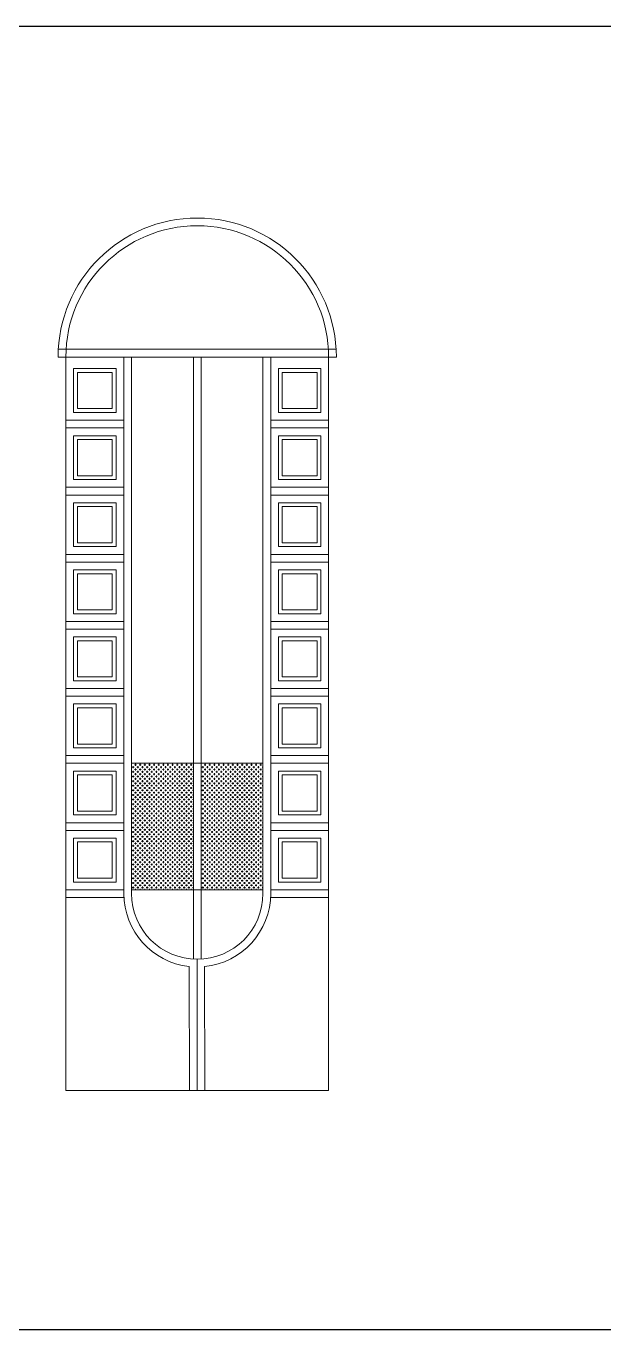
# Model space of a CAD drawing. Header units: millimetres. Extents: x 56222 to 3066687, y -650199 to -121287.
# Drawn here: x 137879.6 to 137954.4, y -183462.7 to -183293.8 of the extents above; entities that cross this region are included whole.
import ezdxf

# ---------------------------------------------------------------- set-up
doc = ezdxf.new("R2010")
doc.units = ezdxf.units.MM
doc.header["$MEASUREMENT"] = 0
doc.layers.add('FURNITURE', color=32, linetype='Continuous', lineweight=9)
doc.layers.add('hatch', color=250, linetype='Continuous', lineweight=9, transparency=0.5)

msp = doc.modelspace()

# ---------------------------------------------------------------- hatches: boundary and pattern name
at = {"layer": 'hatch', "lineweight": 0, "true_color": 0x7aafdf, "transparency": 33554638}
h = msp.add_hatch(dxfattribs=at)
h.set_pattern_fill('GOST_GLASS', color=143, scale=0.05, angle=45)
h.set_pattern_definition([(90, (-13336.8225, -2019.19598), (0.3, 0.3), [0.25, -0.35]), (90, (-13336.7475, -2019.12098), (0.3, 0.3), [0.1, -0.5]), (90, (-13336.8975, -2019.12098), (0.3, 0.3), [0.1, -0.5])])
h.paths.add_polyline_path([(137910.265, -183389.273), (137902.265, -183389.273), (137902.265, -183405.648), (137910.265, -183405.648)])
h.paths.add_polyline_path([(137901.265, -183389.273), (137893.265, -183389.273), (137893.265, -183405.648), (137901.265, -183405.648)])

# ---------------------------------------------------------------- linework, layer by layer
at = {"layer": 'FURNITURE', "lineweight": 0}
for p, q in [((137919.766, -183335.648), (137883.764, -183335.648)), ((137919.766, -183336.648), (137883.764, -183336.648)), ((137892.265, -183406.148), (137892.265, -183336.648)), ((137893.265, -183406.148), (137893.265, -183336.648)), ((137901.265, -183389.273), (137901.265, -183336.648)), ((137902.265, -183389.273), (137902.265, -183336.648)), ((137910.265, -183406.148), (137910.265, -183336.648)), ((137911.265, -183406.148), (137911.265, -183336.648)), ((137892.265, -183344.836), (137884.764, -183344.836)), ((137892.265, -183345.836), (137884.764, -183345.836)), ((137918.766, -183344.836), (137911.265, -183344.836)), ((137918.766, -183345.836), (137911.265, -183345.836)), ((137892.265, -183353.523), (137884.764, -183353.523)), ((137892.265, -183354.523), (137884.764, -183354.523)), ((137918.766, -183353.523), (137911.265, -183353.523)), ((137918.766, -183354.523), (137911.265, -183354.523)), ((137892.265, -183362.211), (137884.764, -183362.211)), ((137892.265, -183363.211), (137884.764, -183363.211)), ((137918.766, -183362.211), (137911.265, -183362.211)), ((137918.766, -183363.211), (137911.265, -183363.211)), ((137892.265, -183370.898), (137884.764, -183370.898)), ((137918.766, -183370.898), (137911.265, -183370.898)), ((137892.265, -183371.898), (137884.764, -183371.898)), ((137918.766, -183371.898), (137911.265, -183371.898)), ((137892.265, -183379.585), (137884.764, -183379.585)), ((137918.766, -183379.585), (137911.265, -183379.585)), ((137892.265, -183380.585), (137884.764, -183380.585)), ((137918.766, -183380.585), (137911.265, -183380.585)), ((137892.265, -183388.273), (137884.764, -183388.273)), ((137918.766, -183388.273), (137911.265, -183388.273)), ((137892.265, -183389.273), (137884.764, -183389.273)), ((137901.265, -183405.648), (137901.265, -183389.273)), ((137902.265, -183405.648), (137902.265, -183389.273)), ((137918.766, -183389.273), (137911.265, -183389.273)), ((137892.265, -183396.96), (137884.764, -183396.96)), ((137918.766, -183396.96), (137911.265, -183396.96)), ((137892.265, -183397.96), (137884.764, -183397.96)), ((137918.766, -183397.96), (137911.265, -183397.96)), ((137892.265, -183405.648), (137884.764, -183405.648)), ((137892.265, -183406.648), (137884.764, -183406.648)), ((137901.265, -183414.648), (137901.265, -183405.648)), ((137902.265, -183414.648), (137902.265, -183405.648)), ((137918.766, -183405.648), (137911.265, -183405.648)), ((137918.766, -183406.648), (137911.265, -183406.648)), ((137901.765, -183431.648), (137901.765, -183414.648)), ((137900.711, -183415.589), (137900.765, -183431.65)), ((137902.715, -183415.601), (137902.765, -183431.647))]:
    msp.add_line(p, q, dxfattribs=at)
at = {"layer": 'FURNITURE', "color": 242, "lineweight": 30, "true_color": 0xcd2027}
msp.add_lwpolyline([(137685.722, -183293.786), (138025.008, -183293.786), (138025.008, -183462.657), (137685.722, -183462.657)], close=True, dxfattribs=at)
at = {"layer": 'FURNITURE', "lineweight": 0}
for points in [[(137884.764, -183335.648), (137918.766, -183335.648)], [(137918.766, -183336.648), (137918.766, -183431.648), (137884.764, -183431.648), (137884.764, -183336.648)]]:
    msp.add_lwpolyline(points, dxfattribs=at)
for points in [[(137885.764, -183338.148), (137891.265, -183338.148), (137891.265, -183343.836), (137885.764, -183343.836)], [(137886.264, -183338.648), (137890.765, -183338.648), (137890.765, -183343.336), (137886.264, -183343.336)], [(137912.265, -183338.148), (137917.766, -183338.148), (137917.766, -183343.836), (137912.265, -183343.836)], [(137912.765, -183338.648), (137917.266, -183338.648), (137917.266, -183343.336), (137912.765, -183343.336)], [(137885.764, -183346.836), (137891.265, -183346.836), (137891.265, -183352.523), (137885.764, -183352.523)], [(137886.264, -183347.336), (137890.765, -183347.336), (137890.765, -183352.023), (137886.264, -183352.023)], [(137912.265, -183346.836), (137917.766, -183346.836), (137917.766, -183352.523), (137912.265, -183352.523)], [(137912.765, -183347.336), (137917.266, -183347.336), (137917.266, -183352.023), (137912.765, -183352.023)], [(137885.764, -183355.523), (137891.265, -183355.523), (137891.265, -183361.211), (137885.764, -183361.211)], [(137886.264, -183356.023), (137890.765, -183356.023), (137890.765, -183360.711), (137886.264, -183360.711)], [(137912.265, -183355.523), (137917.766, -183355.523), (137917.766, -183361.211), (137912.265, -183361.211)], [(137912.765, -183356.023), (137917.266, -183356.023), (137917.266, -183360.711), (137912.765, -183360.711)], [(137885.764, -183364.211), (137891.265, -183364.211), (137891.265, -183369.898), (137885.764, -183369.898)], [(137886.264, -183364.711), (137890.765, -183364.711), (137890.765, -183369.398), (137886.264, -183369.398)], [(137912.265, -183364.211), (137917.766, -183364.211), (137917.766, -183369.898), (137912.265, -183369.898)], [(137912.765, -183364.711), (137917.266, -183364.711), (137917.266, -183369.398), (137912.765, -183369.398)], [(137885.764, -183372.898), (137891.265, -183372.898), (137891.265, -183378.585), (137885.764, -183378.585)], [(137912.265, -183372.898), (137917.766, -183372.898), (137917.766, -183378.585), (137912.265, -183378.585)], [(137886.264, -183373.398), (137890.765, -183373.398), (137890.765, -183378.085), (137886.264, -183378.085)], [(137912.765, -183373.398), (137917.266, -183373.398), (137917.266, -183378.085), (137912.765, -183378.085)], [(137885.764, -183381.585), (137891.265, -183381.585), (137891.265, -183387.273), (137885.764, -183387.273)], [(137912.265, -183381.585), (137917.766, -183381.585), (137917.766, -183387.273), (137912.265, -183387.273)], [(137886.264, -183382.085), (137890.765, -183382.085), (137890.765, -183386.773), (137886.264, -183386.773)], [(137912.765, -183382.085), (137917.266, -183382.085), (137917.266, -183386.773), (137912.765, -183386.773)], [(137893.265, -183389.273), (137910.265, -183389.273), (137910.265, -183405.648), (137893.265, -183405.648)], [(137885.764, -183390.273), (137891.265, -183390.273), (137891.265, -183395.96), (137885.764, -183395.96)], [(137886.264, -183390.773), (137890.765, -183390.773), (137890.765, -183395.46), (137886.264, -183395.46)], [(137912.265, -183390.273), (137917.766, -183390.273), (137917.766, -183395.96), (137912.265, -183395.96)], [(137912.765, -183390.773), (137917.266, -183390.773), (137917.266, -183395.46), (137912.765, -183395.46)], [(137885.764, -183398.96), (137891.265, -183398.96), (137891.265, -183404.648), (137885.764, -183404.648)], [(137886.264, -183399.46), (137890.765, -183399.46), (137890.765, -183404.148), (137886.264, -183404.148)], [(137912.265, -183398.96), (137917.766, -183398.96), (137917.766, -183404.648), (137912.265, -183404.648)], [(137912.765, -183399.46), (137917.266, -183399.46), (137917.266, -183404.148), (137912.765, -183404.148)]]:
    msp.add_lwpolyline(points, close=True, dxfattribs=at)
for centre, radius, start, end in [((137901.765, -183336.648), 18.001, 0, 180), ((137901.765, -183336.648), 17.001, 0, 180), ((137901.765, -183406.148), 9.5, 180, 263.62892), ((137901.765, -183406.148), 8.5, 180, 0), ((137901.765, -183406.148), 9.5, 275.74113, 0)]:
    msp.add_arc(centre, radius, start, end, dxfattribs=at)

doc.saveas('drawing.dxf')
